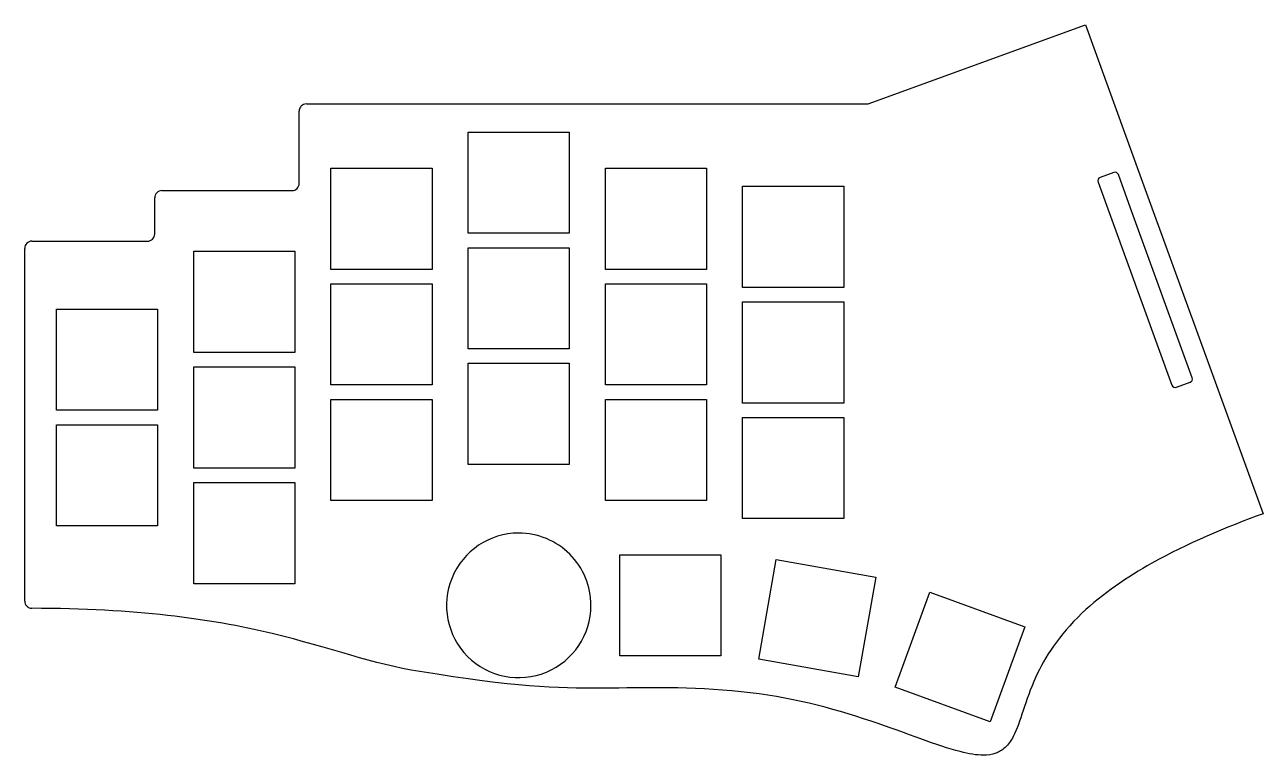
# Model space of a CAD drawing. Header units: millimetres. Extents: x 0 to 172, y 0 to 101.
import ezdxf

# ---------------------------------------------------------------- set-up
doc = ezdxf.new("R2010")
doc.units = ezdxf.units.MM
doc.layers.get('0').update_dxf_attribs({"linetype": 'CONTINUOUS'})

msp = doc.modelspace()

# ---------------------------------------------------------------- linework, layer by layer
at = {"color": 7}
for points in [[(116.85, 90.1736), (146.9202, 101.1182)], [(146.9202, 101.1182), (154.4789, 80.3507)], [(39.05, 90.1736), (116.85, 90.1736)], [(38.05, 79.1736), (38.05, 89.1736)], [(61.45, 86.2736), (75.45, 86.2736)], [(61.45, 72.2736), (61.45, 86.2736)], [(75.45, 86.2736), (75.45, 72.2736), (61.45, 72.2736)], [(42.45, 81.2736), (56.45, 81.2736)], [(42.45, 67.2736), (42.45, 81.2736)], [(56.45, 81.2736), (56.45, 67.2736), (42.45, 67.2736)], [(80.45, 81.2736), (94.45, 81.2736)], [(80.45, 67.2736), (80.45, 81.2736)], [(94.45, 81.2736), (94.45, 67.2736), (80.45, 67.2736)], [(150.8478, 80.6786), (148.9684, 79.9945)], [(148.6696, 79.3537), (158.896, 51.2569)], [(153.1812, 75.7296), (151.4886, 80.3797)], [(154.4789, 80.3507), (163.9871, 54.2273)], [(18.05, 72.1736), (18.05, 77.1736)], [(19.05, 78.1736), (37.05, 78.1736)], [(99.45, 78.7736), (113.45, 78.7736)], [(99.45, 64.7736), (99.45, 78.7736)], [(113.45, 78.7736), (113.45, 64.7736), (99.45, 64.7736)], [(161.715, 52.2831), (153.1812, 75.7296)], [(1.05, 71.1736), (17.05, 71.1736)], [(0.05, 21.3715), (0.05, 70.1736)], [(23.45, 69.7736), (37.45, 69.7736)], [(23.45, 55.7736), (23.45, 69.7736)], [(37.45, 69.7736), (37.45, 55.7736), (23.45, 55.7736)], [(61.45, 70.2736), (75.45, 70.2736)], [(61.45, 56.2736), (61.45, 70.2736)], [(75.45, 70.2736), (75.45, 56.2736), (61.45, 56.2736)], [(42.45, 65.2736), (56.45, 65.2736)], [(42.45, 51.2736), (42.45, 65.2736)], [(56.45, 65.2736), (56.45, 51.2736), (42.45, 51.2736)], [(80.45, 65.2736), (94.45, 65.2736)], [(80.45, 51.2736), (80.45, 65.2736)], [(94.45, 65.2736), (94.45, 51.2736), (80.45, 51.2736)], [(4.45, 61.7736), (18.45, 61.7736)], [(4.45, 47.7736), (4.45, 61.7736)], [(18.45, 61.7736), (18.45, 47.7736), (4.45, 47.7736)], [(99.45, 62.7736), (113.45, 62.7736)], [(99.45, 48.7736), (99.45, 62.7736)], [(113.45, 62.7736), (113.45, 48.7736), (99.45, 48.7736)], [(23.45, 53.7736), (37.45, 53.7736)], [(23.45, 39.7736), (23.45, 53.7736)], [(37.45, 53.7736), (37.45, 39.7736), (23.45, 39.7736)], [(61.45, 54.2736), (75.45, 54.2736)], [(61.45, 40.2736), (61.45, 54.2736)], [(75.45, 54.2736), (75.45, 40.2736), (61.45, 40.2736)], [(163.9871, 54.2273), (171.5456, 33.4603)], [(159.5368, 50.958), (161.4074, 51.6389)], [(42.45, 49.2736), (56.45, 49.2736)], [(42.45, 35.2736), (42.45, 49.2736)], [(56.45, 49.2736), (56.45, 35.2736), (42.45, 35.2736)], [(80.45, 49.2736), (94.45, 49.2736)], [(80.45, 35.2736), (80.45, 49.2736)], [(94.45, 49.2736), (94.45, 35.2736), (80.45, 35.2736)], [(99.45, 46.7736), (113.45, 46.7736)], [(99.45, 32.7736), (99.45, 46.7736)], [(113.45, 46.7736), (113.45, 32.7736), (99.45, 32.7736)], [(4.45, 45.7736), (18.45, 45.7736)], [(4.45, 31.7736), (4.45, 45.7736)], [(18.45, 45.7736), (18.45, 31.7736), (4.45, 31.7736)], [(23.45, 37.7736), (37.45, 37.7736)], [(23.45, 23.7736), (23.45, 37.7736)], [(37.45, 37.7736), (37.45, 23.7736), (23.45, 23.7736)], [(82.45, 27.7736), (96.45, 27.7736)], [(82.45, 13.7736), (82.45, 27.7736)], [(96.45, 27.7736), (96.45, 13.7736), (82.45, 13.7736)], [(101.6813, 13.3215), (104.1123, 27.1088)], [(104.1123, 27.1088), (117.8997, 24.6778)], [(117.8997, 24.6778), (115.4686, 10.8905), (101.6813, 13.3215)], [(120.5965, 9.4535), (125.3848, 22.6092)], [(125.3848, 22.6092), (138.5405, 17.8209)], [(138.5405, 17.8209), (133.7522, 4.6652), (120.5965, 9.4535)]]:
    msp.add_lwpolyline(points, dxfattribs=at)
msp.add_lwpolyline([(68.45, 30.7736)], close=True, dxfattribs=at)
for points in [[(38.342893, 89.880707), (38.155357, 89.69317), (38.05, 89.438816), (38.05, 89.1736)], [(39.05, 90.1736), (38.784784, 90.1736), (38.53043, 90.068243), (38.342893, 89.880707)], [(151.4886, 80.3797), (151.394179, 80.639184), (151.107291, 80.773003), (150.8478, 80.6786)], [(37.757107, 78.466493), (37.944643, 78.65403), (38.05, 78.908384), (38.05, 79.1736)], [(148.9684, 79.9945), (148.708996, 79.899995), (148.575247, 79.61316), (148.6696, 79.3537)], [(18.342893, 77.880707), (18.155357, 77.69317), (18.05, 77.438816), (18.05, 77.1736)], [(19.05, 78.1736), (18.784784, 78.1736), (18.53043, 78.068243), (18.342893, 77.880707)], [(37.05, 78.1736), (37.315216, 78.1736), (37.56957, 78.278957), (37.757107, 78.466493)], [(17.757107, 71.466493), (17.944643, 71.65403), (18.05, 71.908384), (18.05, 72.1736)], [(0.342893, 70.880707), (0.155357, 70.69317), (0.05, 70.438816), (0.05, 70.1736)], [(1.05, 71.1736), (0.784784, 71.1736), (0.53043, 71.068243), (0.342893, 70.880707)], [(17.05, 71.1736), (17.315216, 71.1736), (17.56957, 71.278957), (17.757107, 71.466493)], [(161.4074, 51.6389), (161.534416, 51.68245), (161.638578, 51.775256), (161.696435, 51.896426)], [(161.696435, 51.896426), (161.754293, 52.017596), (161.760983, 52.156945), (161.715, 52.2831)], [(158.896, 51.2569), (158.990421, 50.997416), (159.277309, 50.863597), (159.5368, 50.958)], [(171.5456, 33.4603), (166.3773, 31.5798), (160.9652, 29.3117), (156.1399, 26.6082)], [(68.45, 30.7736), (64.405378, 30.7736), (60.759015, 28.337178), (59.211205, 24.600434)], [(75.521068, 27.844668), (73.645704, 29.720032), (71.102165, 30.7736), (68.45, 30.7736)], [(78.45, 20.7736), (78.45, 23.425765), (77.396432, 25.969304), (75.521068, 27.844668)], [(156.1399, 26.6082), (152.7065, 24.6845), (149.3113, 22.3979), (146.4435, 19.6741)], [(59.211205, 24.600434), (57.663395, 20.86369), (58.518952, 16.562512), (61.378932, 13.702532)], [(0.05, 21.3715), (0.05, 21.2413), (0.0754, 21.1123), (0.1249, 20.9919)], [(0.1249, 20.9919), (0.1743, 20.8714), (0.2468, 20.7618), (0.3383, 20.6691)], [(0.3383, 20.6691), (0.4297, 20.5764), (0.5384, 20.5025), (0.6582, 20.4515)], [(72.276834, 11.534805), (76.013578, 13.082615), (78.45, 16.728978), (78.45, 20.7736)], [(0.6582, 20.4515), (0.7808, 20.3993), (0.9127, 20.3721), (1.0459, 20.3715)], [(34.2904, 16.8756), (25.5435, 18.9675), (15.4974, 20.3125), (1.0459, 20.3715)], [(146.4435, 19.6741), (143.198, 16.5915), (141.3193, 13.6129), (140.0632, 10.8759)], [(54.75, 11.6136), (48.3589, 12.5892), (42.4566, 14.9226), (34.2904, 16.8756)], [(61.378932, 13.702532), (64.238912, 10.842552), (68.54009, 9.986995), (72.276834, 11.534805)], [(80.05, 9.3095), (73.443, 9.2628), (68.0733, 9.4455), (54.75, 11.6136)], [(140.0632, 10.8759), (138.5137, 7.4997), (137.9616, 4.5998), (136.9296, 2.6293)], [(99.2666, 8.8205), (92.291, 9.5762), (86.0156, 9.3516), (80.05, 9.3095)], [(117.2738, 4.7387), (111.6079, 6.6382), (106.0172, 8.0893), (99.2666, 8.8205)], [(129.5698, 0.5278), (126.4145, 1.3367), (122.3093, 3.0505), (117.2738, 4.7387)], [(136.9296, 2.6293), (136.6146, 2.0279), (136.25, 1.5033), (135.7913, 1.0866)], [(132.82, 0.0457), (131.8745, 0.0365), (130.7955, 0.2136), (129.5698, 0.5278)], [(134.5036, 0.3165), (133.9641, 0.1251), (133.3905, 0.0512), (132.82, 0.0457)], [(135.7913, 1.0866), (135.4119, 0.7421), (134.9859, 0.4877), (134.5036, 0.3165)]]:
    msp.add_open_spline(points, degree=3, dxfattribs=at)

doc.saveas('drawing.dxf')
